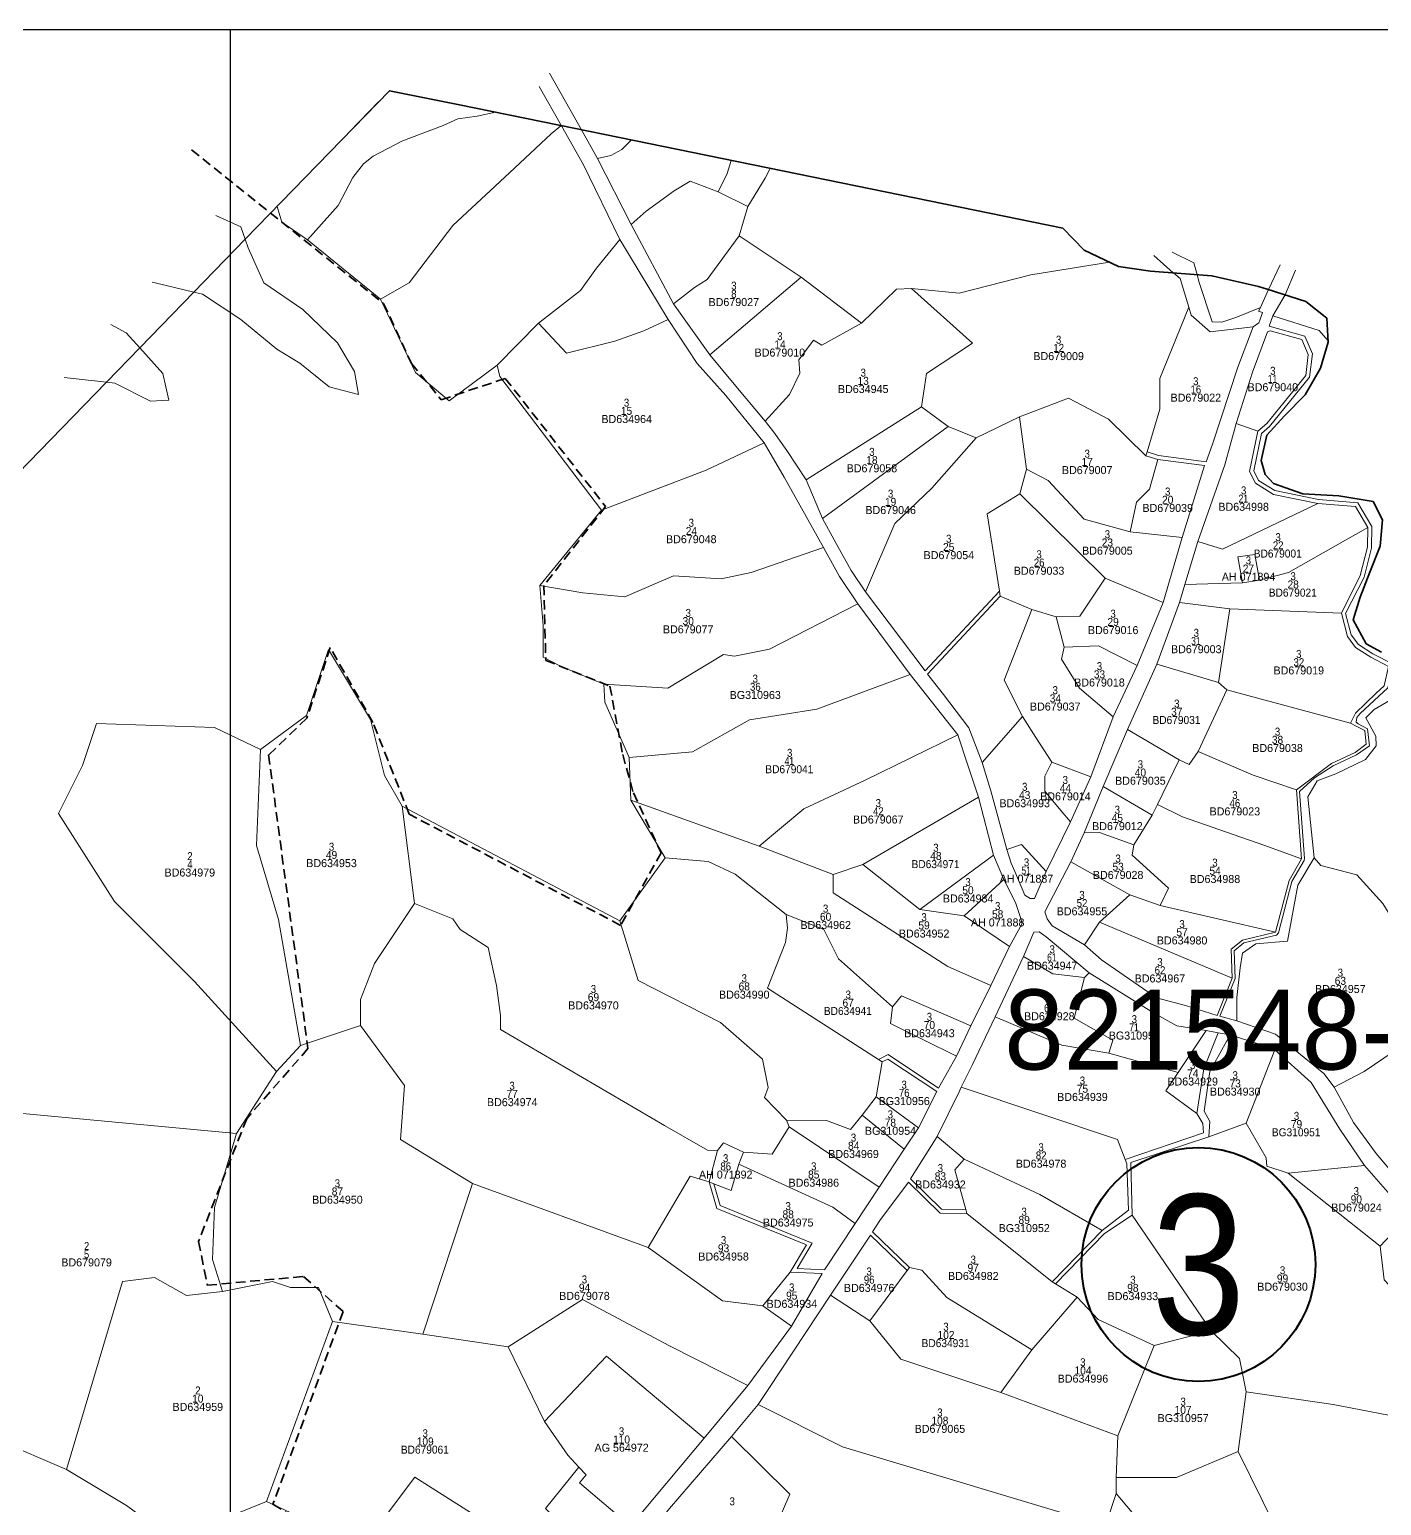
# Model space of a CAD drawing. Header units: metres. Extents: x 547915 to 556085, y 1814738 to 1822008.
# Drawn here: x 549900 to 550576, y 1820262 to 1821000 of the extents above; entities that cross this region are included whole.
import ezdxf
from ezdxf.enums import TextEntityAlignment as Align

# ---------------------------------------------------------------- set-up
doc = ezdxf.new("R2010")
doc.units = ezdxf.units.M
doc.header["$LTSCALE"] = 1.6
doc.linetypes.add('MEDIUM_DASHED', pattern=[4.5, 3, -1.5])
for name, color, linetype, lineweight in [('10', 7, 'Continuous', 13), ('23', 7, 'Continuous', 13), ('31', 7, 'Continuous', 13), ('32', 7, 'Continuous', 13), ('34', 7, 'MEDIUM_DASHED', 35), ('46', 7, 'Continuous', 35), ('54', 7, 'Continuous', 25)]:
    doc.layers.add(name, color=color, linetype=linetype, lineweight=lineweight)
doc.layers.add('20', color=7, linetype='Continuous')
doc.layers.add('55', color=7, linetype='Continuous')

msp = doc.modelspace()

# ---------------------------------------------------------------- linework, layer by layer
at = {"layer": '10'}
for p, q in [((550074.05, 1820963.76), (550059.69, 1820948.97)), ((550243.96, 1820918.91), (550258.77, 1820911.48)), ((550258.77, 1820911.48), (550254.49, 1820896.86)), ((550038.5, 1820894.79), (550075.08, 1820865.12)), ((550285.45, 1820876.2), (550239.68, 1820837.33)), ((550525.85, 1820867.86), (550527.51, 1820867.34)), ((550154.07, 1820853.12), (550133.33, 1820832.15)), ((550345.6, 1820811.33), (550287.93, 1820774.85)), ((550358.98, 1820801.52), (550296.13, 1820755.56)), ((550502.93, 1820802.97), (550513.75, 1820799.12)), ((550457.78, 1820786.89), (550458.39, 1820788.79)), ((550385.02, 1820716.69), (550384.62, 1820719.19)), ((550477.35, 1820722.54), (550506.23, 1820723.31)), ((550506.23, 1820723.31), (550514.68, 1820724.73)), ((550498.35, 1820669.91), (550483.9, 1820638.98)), ((550199.42, 1820636.08), (550200.17, 1820614.71)), ((550430.23, 1820626.33), (550410.8, 1820633.73)), ((550092, 1820563.01), (550085.96, 1820611.71)), ((550194.68, 1820554.42), (550085.96, 1820611.71)), ((550461.05, 1820607.18), (550451.77, 1820592.41)), ((550381.65, 1820587.17), (550344.82, 1820560.03)), ((550316.33, 1820582.56), (550344.82, 1820560.03)), ((550449.79, 1820567.36), (550420.35, 1820583.84)), ((550386.85, 1820574.93), (550366.98, 1820556.91)), ((550465.02, 1820562.05), (550522.72, 1820548.72)), ((550434.66, 1820553.63), (550427.11, 1820542.41)), ((550427.12, 1820525.93), (550429.43, 1820528.39)), ((550035, 1820492), (550065, 1820502)), ((550488.03, 1820499.49), (550473.91, 1820478.49)), ((550522.35, 1820489.82), (550508.02, 1820453.22)), ((550473.91, 1820478.49), (550439.25, 1820488.18)), ((550023, 1820479), (550003, 1820448)), ((550322.96, 1820466.38), (550344.13, 1820450.78)), ((549885.38, 1820459.06), (550003, 1820448)), ((550315.89, 1820457.1), (550336.96, 1820440.17)), ((550489.27, 1820446.37), (550508.02, 1820453.22)), ((550279.35, 1820451.31), (550324.38, 1820421.26)), ((550239.38, 1820423.82), (550243.53, 1820439.47)), ((550567.11, 1820432.07), (550528.96, 1820428.2)), ((550121, 1820423), (550208.85, 1820391.02)), ((550528.96, 1820428.2), (550574.93, 1820391.6)), ((550368.31, 1820408.05), (550367.75, 1820410.06)), ((550368.31, 1820408.05), (550411.03, 1820373.86)), ((550490.45, 1820349.4), (550450.94, 1820407.18)), ((550280.01, 1820378.74), (550266.2, 1820361.89)), ((550300.14, 1820367.25), (550319.81, 1820354.37)), ((550280.54, 1820351.72), (550266.2, 1820361.89)), ((550138.93, 1820341.36), (550096.2, 1820347.72)), ((550157.08, 1820304.09), (550138.93, 1820341.36)), ((550400.75, 1820339.84), (550385.35, 1820318.46)), ((550385.35, 1820318.46), (550443.8, 1820296.87)), ((550503.99, 1820288.96), (550508.03, 1820318.77)), ((549877.82, 1820297.23), (549918, 1820280.01))]:
    msp.add_line(p, q, dxfattribs=at)
for points in [[(550132.49, 1820958.61), (550123.41, 1820956.63), (550113.69, 1820955.36), (550106.46, 1820951.94), (550085.79, 1820944.16), (550071.41, 1820936.67), (550066.47, 1820932.81), (550061.22, 1820925.97), (550053.9, 1820911.94), (550038.5, 1820894.79)], [(550165.29, 1820951.91), (550160.36, 1820947.79), (550139.54, 1820928.29), (550111.15, 1820902.06), (550102.72, 1820890.88), (550089.44, 1820873.41), (550075.08, 1820865.12)], [(550183.65, 1820935.57), (550190.27, 1820937.06), (550195.76, 1820940.06), (550200.49, 1820944.72)], [(550243.96, 1820918.91), (550248.4, 1820928.06), (550250.36, 1820934.54)], [(550269.86, 1820930.55), (550267.5, 1820925.69), (550258.77, 1820911.48)], [(550200.49, 1820902.58), (550207.91, 1820909.17), (550221.97, 1820919.29), (550229.88, 1820924.18), (550243.96, 1820918.91)], [(550015.01, 1820640), (550038.01, 1820657.01), (550049.01, 1820690.01), (550070.01, 1820655), (550077, 1820627), (550085.96, 1820611.71), (550194.68, 1820554.42), (550217.43, 1820585.82), (550200.17, 1820614.71), (550199.42, 1820636.08), (550187.2, 1820663.62), (550186.7, 1820672.74), (550165.11, 1820681.74), (550156.42, 1820686.16), (550156.36, 1820701.95), (550154.79, 1820722), (550185.64, 1820759.64), (550134.8, 1820826.58), (550133.33, 1820832.15), (550109.37, 1820814.28), (550092.53, 1820828.43), (550075.08, 1820865.12), (550038.5, 1820894.79), (550025.68, 1820903.64), (550023.36, 1820911.57)], [(550038.5, 1820894.79), (550025.68, 1820903.64), (550023.36, 1820911.57)], [(550221.51, 1820862.84), (550232.09, 1820870.99), (550238.43, 1820874.97), (550254.49, 1820896.86)], [(550254.49, 1820896.86), (550285.45, 1820876.2), (550315.54, 1820853.19)], [(550154.07, 1820853.12), (550175.07, 1820869.49), (550183.06, 1820880.63), (550194.74, 1820895.07)], [(550340.69, 1820870.59), (550364.39, 1820868.23), (550400.32, 1820877.37), (550439.61, 1820883.64)], [(550439.61, 1820883.64), (550444.16, 1820881.47), (550460.17, 1820879.26), (550471.55, 1820878.39)], [(550315.54, 1820853.19), (550333.13, 1820870.18), (550340.69, 1820870.59)], [(550340.69, 1820870.59), (550371.14, 1820843.22), (550348.17, 1820827.96), (550345.6, 1820811.33), (550358.98, 1820801.52), (550372.89, 1820795.87)], [(550527.51, 1820867.34), (550537.9, 1820864.06), (550548.25, 1820855.68), (550548.93, 1820844.27)], [(550075.08, 1820865.12), (550092.53, 1820828.43), (550109.37, 1820814.28), (550133.33, 1820832.15)], [(550458.39, 1820788.79), (550464.77, 1820810.2), (550464.85, 1820825.49), (550479.24, 1820861.2)], [(550218.94, 1820855.01), (550206.77, 1820849.28), (550192.28, 1820844.1), (550168.09, 1820838.11), (550154.07, 1820853.12)], [(550315.54, 1820853.19), (550295.82, 1820842.1), (550291.57, 1820844.69), (550284.19, 1820834.82), (550284.71, 1820828.17), (550279.56, 1820817.47), (550267.5, 1820804.11)], [(550133.33, 1820832.15), (550134.8, 1820826.58), (550185.64, 1820759.64)], [(550394.64, 1820806.39), (550419.08, 1820815.7), (550439.16, 1820805.1), (550457.78, 1820786.89)], [(550394.83, 1820767.89), (550398.14, 1820780.22), (550394.64, 1820806.39), (550372.89, 1820795.87)], [(550185.64, 1820759.64), (550237.99, 1820779.73), (550266.98, 1820793.37)], [(550372.89, 1820795.87), (550350.86, 1820770.75), (550332.2, 1820752.97), (550317.61, 1820718.81)], [(550463.75, 1820784.98), (550459.68, 1820770.2), (550453.18, 1820763.62), (550449.93, 1820748.8), (550476.01, 1820746.02)], [(550398.14, 1820780.22), (550408.98, 1820774.45), (550427.03, 1820755.16), (550449.93, 1820748.8)], [(550384.62, 1820719.19), (550378.52, 1820757.78), (550394.83, 1820767.89)], [(550394.83, 1820767.89), (550437.53, 1820725.67), (550466.48, 1820713.52)], [(550483.77, 1820743.98), (550496.14, 1820740.24), (550543.89, 1820763.03)], [(550186.7, 1820672.74), (550165.11, 1820681.74), (550156.42, 1820686.16), (550156.36, 1820701.95), (550154.79, 1820722), (550185.64, 1820759.64)], [(550514.68, 1820724.73), (550529.16, 1820728.58), (550568.79, 1820750.98)], [(550154.79, 1820722), (550176.16, 1820718.28), (550197.25, 1820716.35), (550221.54, 1820726.89), (550245.48, 1820725.41), (550260.45, 1820728.52), (550296.66, 1820741.07)], [(550514.68, 1820724.73), (550512.24, 1820737.49), (550503.78, 1820736.39), (550506.23, 1820723.31)], [(550412.98, 1820706.34), (550424.72, 1820706.72), (550437.53, 1820725.67)], [(550186.7, 1820672.74), (550218.77, 1820670.62), (550246.57, 1820687.47), (550252.04, 1820686.66), (550269.59, 1820690.26), (550313.83, 1820712.85)], [(550385.02, 1820716.69), (550400.75, 1820709.97), (550412.98, 1820706.34), (550417.03, 1820691.2)], [(550474.62, 1820713.53), (550499.87, 1820710.37), (550555.61, 1820708.23)], [(550400.75, 1820709.97), (550386.91, 1820674.73), (550396.08, 1820656.43)], [(550499.87, 1820710.37), (550494.2, 1820673.49), (550463.25, 1820682.69)], [(550035, 1820492), (550024, 1820555.01), (550013, 1820592), (550015.01, 1820640), (550038.01, 1820657.01), (550049.01, 1820690.01), (550070.01, 1820655), (550077, 1820627), (550085.96, 1820611.71)], [(550417.03, 1820691.2), (550415.7, 1820685.14), (550424.65, 1820670.68), (550441.53, 1820656.37)], [(550417.03, 1820691.2), (550434.2, 1820691.81), (550453.52, 1820682.03)], [(550339.95, 1820677.52), (550293.23, 1820660.16), (550259.64, 1820654.78), (550231.12, 1820638.9), (550199.42, 1820636.08)], [(550199.42, 1820636.08), (550187.2, 1820663.62), (550186.7, 1820672.74)], [(550494.2, 1820673.49), (550498.35, 1820669.91), (550560.17, 1820653.21)], [(550015.01, 1820640), (549992, 1820651), (549933, 1820653), (549926, 1820632), (549914, 1820608), (549942, 1820564), (549982, 1820524), (550023, 1820479)], [(550410.8, 1820633.73), (550402.78, 1820645.96), (550396.08, 1820656.43), (550375.91, 1820633.55)], [(550264.5, 1820591.69), (550286.76, 1820610.29), (550317.36, 1820624.66), (550363.85, 1820647.35)], [(550448.6, 1820650.04), (550474.46, 1820634.87), (550463.72, 1820612.45)], [(550015.01, 1820640), (550013, 1820592), (550024, 1820555.01), (550035, 1820492), (550023, 1820479)], [(550474.46, 1820634.87), (550479.46, 1820632.5), (550483.9, 1820638.98)], [(550483.9, 1820638.98), (550511.42, 1820627.17), (550533.09, 1820619.79)], [(550410.8, 1820633.73), (550407.36, 1820626.63), (550407.26, 1820619.11), (550415.25, 1820609.54), (550420.15, 1820603.78)], [(550374.09, 1820616.13), (550316.33, 1820582.56), (550301.39, 1820577.45), (550264.5, 1820591.69), (550200.17, 1820614.71)], [(550463.72, 1820612.45), (550461.05, 1820607.18), (550436.41, 1820621.52)], [(550278.01, 1820557.51), (550252.41, 1820577.75), (550238.96, 1820583.93), (550217.43, 1820585.82), (550200.17, 1820614.71)], [(550463.72, 1820612.45), (550476.19, 1820606.28), (550516.89, 1820592.11), (550535.72, 1820585.33)], [(550426.98, 1820598.29), (550434.62, 1820598.53), (550451.77, 1820592.41)], [(550278.16, 1820454.67), (550267.15, 1820466.09), (550268.85, 1820471.08), (550266.16, 1820485.26), (550245.05, 1820503.49), (550203.92, 1820524.52), (550194.68, 1820554.42), (550217.43, 1820585.82)], [(550388.3, 1820590.04), (550395.63, 1820592.45), (550408.01, 1820579)], [(550451.77, 1820592.41), (550451.03, 1820587.17), (550469.07, 1820570.68), (550465.02, 1820562.05), (550449.79, 1820567.36), (550434.66, 1820553.63), (550500.94, 1820525.74)], [(550542.01, 1820585.85), (550545.3, 1820582.07), (550563.26, 1820577.27), (550576.4, 1820562.96), (550585.38, 1820548.37), (550596.68, 1820541.76)], [(550301.39, 1820577.45), (550301.46, 1820568.37), (550358.85, 1820531.47), (550380.26, 1820521.95)], [(550065, 1820502), (550065.01, 1820515.01), (550072, 1820532.99), (550092, 1820563.01)], [(550092, 1820563.01), (550111.26, 1820555.32), (550114.97, 1820550.05), (550128.93, 1820541.07), (550132.99, 1820522.07), (550135.03, 1820507.02), (550135.02, 1820499.99), (550217.04, 1820452), (550238.52, 1820439.74), (550243.53, 1820439.47)], [(550278.01, 1820557.51), (550278.61, 1820550.63), (550277.55, 1820543.47), (550268.53, 1820520.68), (550324.05, 1820485.06), (550326.01, 1820483.8)], [(550331.06, 1820511.38), (550304.15, 1820535.27), (550296.78, 1820550.02), (550278.01, 1820557.51)], [(550389.68, 1820541.56), (550366.98, 1820556.91), (550344.82, 1820560.03)], [(550427.12, 1820525.93), (550411.25, 1820527.88), (550396.6, 1820536.44)], [(550439.25, 1820488.18), (550441.38, 1820494.6), (550421.95, 1820505.72), (550427.12, 1820525.93)], [(550331.06, 1820511.38), (550335.61, 1820516.92), (550370.35, 1820501.9)], [(550331.06, 1820511.38), (550330.07, 1820503.06), (550363.13, 1820486.75)], [(550382.48, 1820506.42), (550415.73, 1820492.21), (550439.25, 1820488.18)], [(550065, 1820502), (550087.01, 1820472), (550085, 1820445), (550121, 1820423), (550096.2, 1820347.72), (550050.99, 1820353.97)], [(550035, 1820492), (550023, 1820479), (550003, 1820448), (549992.01, 1820411.03), (549991, 1820385), (549996, 1820369.01), (550021, 1820374), (550030.02, 1820371.01), (550043.96, 1820371.06), (550050.99, 1820353.97)], [(550326.01, 1820483.8), (550322.96, 1820466.38), (550315.89, 1820457.1)], [(550603.77, 1820483.43), (550581.96, 1820489.24), (550566.95, 1820479.06), (550552.02, 1820471.23)], [(550473.91, 1820478.49), (550467.77, 1820469.36), (550483.28, 1820457.99)], [(550447.5, 1820435.02), (550443.66, 1820444.94), (550365.51, 1820471.26)], [(550256.62, 1820438.69), (550270.93, 1820437.72), (550279.35, 1820451.31), (550278.16, 1820454.67)], [(550278.16, 1820454.67), (550278.13, 1820454.75), (550298.13, 1820454.55), (550310.06, 1820450.02), (550315.89, 1820457.1)], [(550508.02, 1820453.22), (550517.95, 1820435.8), (550518.35, 1820431.62), (550528.96, 1820428.2)], [(550003, 1820448), (549992.01, 1820411.03), (549991, 1820385), (549996, 1820369.01)], [(550367.75, 1820410.06), (550362.24, 1820429.78), (550366.87, 1820435.25), (550353.37, 1820446.54)], [(550243.53, 1820439.47), (550246.63, 1820443.36), (550256.62, 1820438.69), (550254.24, 1820432.61)], [(550254.24, 1820432.61), (550250.43, 1820419.58), (550241.74, 1820422.92), (550239.38, 1820423.82)], [(550312.49, 1820402.95), (550301.23, 1820411.13), (550254.24, 1820432.61)], [(550366.87, 1820435.25), (550404.74, 1820417.47), (550435.98, 1820399.55)], [(550239.38, 1820423.82), (550229.87, 1820426.74), (550208.85, 1820391.02)], [(550589.31, 1820406.65), (550580.43, 1820397.54), (550574.93, 1820391.6)], [(550266.2, 1820361.89), (550246.04, 1820364.37), (550208.85, 1820391.02)], [(550574.93, 1820391.6), (550577.04, 1820374.89), (550606.67, 1820343.39)], [(550319.81, 1820354.37), (550338.46, 1820379.46), (550339.66, 1820381.08)], [(550339.66, 1820381.08), (550345.85, 1820379.74), (550358.25, 1820366.09), (550400.75, 1820339.84)], [(549918, 1820280.01), (549946, 1820374.01), (549962, 1820375.99), (549978, 1820367.01), (549996, 1820369.01)], [(550018, 1820263.99), (550050.99, 1820353.97), (550043.96, 1820371.06), (550030.02, 1820371.01), (550021, 1820374), (549996, 1820369.01)], [(550411.03, 1820373.86), (550412.58, 1820372.9), (550423.39, 1820366.22), (550400.75, 1820339.84)], [(550138.93, 1820341.36), (550176.04, 1820364.95), (550219.55, 1820341.79), (550258.7, 1820321.95)], [(550423.39, 1820366.22), (550434, 1820355), (550462, 1820342), (550443.8, 1820296.87)], [(550050.99, 1820353.97), (550018, 1820263.99), (550046, 1820251.01), (550061.99, 1820236)], [(550319.81, 1820354.37), (550335.28, 1820335.13), (550385.35, 1820318.46)], [(550508.03, 1820318.77), (550504.61, 1820335.47), (550490.45, 1820349.4), (550462, 1820342)], [(550236.95, 1820295.66), (550188.01, 1820336.64), (550157.08, 1820304.09)], [(550437.6, 1820251.84), (550306.15, 1820291.34), (550263.85, 1820312.52)], [(550593.05, 1820304.52), (550551.48, 1820312.55), (550508.03, 1820318.77)], [(550157.08, 1820304.09), (550168.69, 1820287.21), (550174.2, 1820281.13)], [(550250.67, 1820296.58), (550279.72, 1820267.71), (550272.86, 1820251.92), (550375.01, 1820197.3)], [(550443.8, 1820296.87), (550443.01, 1820276.02), (550442.97, 1820267.97), (550437.6, 1820251.84), (550375.01, 1820197.3)], [(550443.01, 1820276.02), (550473.15, 1820276.03), (550503.99, 1820288.96)], [(550503.99, 1820288.96), (550528.58, 1820238.98), (550551.62, 1820211.76), (550615.58, 1820161.78)], [(550018, 1820263.99), (549970.99, 1820245), (549948, 1820262.01), (549918, 1820280.01)], [(550178.83, 1820221.13), (550092.28, 1820276.17), (550061.99, 1820236)], [(550186.36, 1820232), (550157.53, 1820260.44), (550174.2, 1820281.13)], [(550174.2, 1820281.13), (550177.93, 1820277.34), (550174.6, 1820273.38), (550200.12, 1820251.62)], [(550018, 1820263.99), (550046, 1820251.01), (550061.99, 1820236), (550087.34, 1820184.49), (550036.72, 1820132.84), (549987.72, 1820091.26), (549931.65, 1820035.04), (549913.65, 1820047.65)], [(550492.93, 1820143.08), (550490.02, 1820165.28), (550496.99, 1820186), (550475.05, 1820229.99), (550442.97, 1820267.97)]]:
    msp.add_lwpolyline(points, dxfattribs=at)
at = {"layer": '23'}
for p, q in [((550154.48, 1820971.52), (550165.64, 1820951.84)), ((550200.49, 1820902.58), (550183.65, 1820935.57)), ((550221.51, 1820862.84), (550200.49, 1820902.58)), ((550194.74, 1820895.07), (550218.94, 1820855.01)), ((550239.68, 1820837.33), (550221.51, 1820862.84)), ((550519.53, 1820851.61), (550521.32, 1820856.79)), ((550458.39, 1820788.79), (550464.18, 1820786.94)), ((550464.18, 1820786.94), (550487.93, 1820783.87)), ((550347.47, 1820679.37), (550384.62, 1820719.19)), ((550339.95, 1820677.52), (550313.83, 1820712.85)), ((550348.69, 1820677.76), (550385.02, 1820716.69)), ((550339.95, 1820677.52), (550363.85, 1820647.35)), ((550441.53, 1820656.37), (550430.23, 1820626.33)), ((550533.09, 1820619.79), (550535.72, 1820585.33)), ((550427.11, 1820542.41), (550435.56, 1820534.81)), ((550493.41, 1820507.05), (550500.94, 1820525.74)), ((550552.02, 1820471.23), (550561.62, 1820453.58)), ((550353.37, 1820446.54), (550340.14, 1820425.34)), ((550320.04, 1820397.2), (550300.14, 1820367.25)), ((550320.04, 1820397.2), (550338.46, 1820379.46)), ((550321.17, 1820398.89), (550339.66, 1820381.08)), ((550283.43, 1820380.58), (550297.16, 1820379.92))]:
    msp.add_line(p, q, dxfattribs=at)
for points in [[(550183.65, 1820935.57), (550175.61, 1820949.8), (550159.59, 1820978.23)], [(550165.64, 1820951.84), (550176.55, 1820932.42), (550194.74, 1820895.07)], [(550515.08, 1820861.08), (550519.18, 1820869.96), (550524.94, 1820882.42)], [(550521.32, 1820856.79), (550527.51, 1820867.34), (550532.69, 1820879.67)], [(550514.78, 1820854.7), (550516.12, 1820858.59), (550514.23, 1820859.24), (550515.08, 1820861.08)], [(550266.98, 1820793.37), (550247.77, 1820817.08), (550233.34, 1820832.99), (550218.94, 1820855.01)], [(550487.93, 1820783.87), (550491.19, 1820792.66), (550503.74, 1820831.26), (550511.51, 1820851.35)], [(550511.51, 1820851.35), (550514.33, 1820853.41), (550514.78, 1820854.7)], [(550502.93, 1820802.97), (550511.07, 1820828.65), (550518.59, 1820848.9)], [(550518.25, 1820802.95), (550537.76, 1820827.05), (550539.04, 1820837.5), (550535.79, 1820845.06), (550520.05, 1820849.39), (550518.59, 1820848.9)], [(550239.68, 1820837.33), (550252.71, 1820821.75), (550267.5, 1820804.11)], [(550267.5, 1820804.11), (550271.71, 1820798.72), (550278.23, 1820789.43), (550287.93, 1820774.85), (550296.13, 1820755.56)], [(550502.93, 1820802.97), (550497.39, 1820782.37), (550483.77, 1820743.98)], [(550543.89, 1820763.03), (550521.6, 1820767.54), (550512.59, 1820773.17), (550509.66, 1820779.03), (550513.75, 1820799.12), (550518.25, 1820802.95)], [(550296.66, 1820741.07), (550277.01, 1820776.22), (550266.98, 1820793.37)], [(550457.78, 1820786.89), (550463.75, 1820784.98), (550487.22, 1820781.95)], [(550487.22, 1820781.95), (550476.01, 1820746.02), (550466.48, 1820713.52)], [(550568.79, 1820750.98), (550562.58, 1820761.45), (550543.89, 1820763.03)], [(550296.13, 1820755.56), (550302.98, 1820743.02), (550310.4, 1820729.56), (550317.61, 1820718.81), (550347.47, 1820679.37)], [(550555.61, 1820708.23), (550565.07, 1820726.94), (550568.67, 1820741.13), (550568.79, 1820750.98)], [(550313.83, 1820712.85), (550304.53, 1820726.47), (550296.66, 1820741.07)], [(550463.25, 1820682.69), (550474.62, 1820713.53), (550477.35, 1820722.54), (550483.77, 1820743.98)], [(550466.48, 1820713.52), (550458.67, 1820694.48), (550453.52, 1820682.03), (550441.53, 1820656.37)], [(550560.17, 1820653.21), (550562.62, 1820658.16), (550573.04, 1820668.18), (550577.06, 1820671.92), (550579.16, 1820681.54), (550570.25, 1820686.18), (550562.69, 1820691.02), (550558.61, 1820696.51), (550555.61, 1820708.23)], [(550463.25, 1820682.69), (550448.6, 1820650.04), (550436.41, 1820621.52)], [(550375.91, 1820633.55), (550369.29, 1820650.78), (550356.61, 1820667.48), (550348.69, 1820677.76)], [(550533.09, 1820619.79), (550550.63, 1820633.06), (550562.43, 1820638.58), (550568.04, 1820642.6), (550567.3, 1820649.45), (550563.35, 1820651.45), (550560.17, 1820653.21)], [(550363.85, 1820647.35), (550368.78, 1820632.11), (550374.09, 1820616.13), (550381.65, 1820587.17), (550386.85, 1820574.93)], [(550388.3, 1820590.04), (550380.22, 1820619.33), (550375.91, 1820633.55)], [(550430.23, 1820626.33), (550420.15, 1820603.78), (550408.01, 1820579)], [(550436.41, 1820621.52), (550426.98, 1820598.29), (550420.35, 1820583.84)], [(550388.3, 1820590.04), (550390.52, 1820583.23), (550392.29, 1820579.04), (550397.28, 1820567.1), (550399.92, 1820565.44), (550402.05, 1820565.55), (550408.01, 1820579)], [(550535.72, 1820585.33), (550529.46, 1820574.57), (550522.72, 1820548.72)], [(550420.35, 1820583.84), (550407.34, 1820558.89), (550408.38, 1820555.3), (550410.93, 1820551.91), (550427.11, 1820542.41)], [(550386.85, 1820574.93), (550392.67, 1820563.57), (550394.91, 1820556.57), (550395.91, 1820553.09), (550389.68, 1820541.56)], [(550396.6, 1820536.44), (550401.76, 1820548.6), (550404.43, 1820548.88), (550408.04, 1820546.36), (550429.43, 1820528.39)], [(550522.72, 1820548.72), (550506.15, 1820544.7), (550500.46, 1820540.12), (550500.94, 1820525.74)], [(550354.18, 1820470.69), (550363.13, 1820486.75), (550370.35, 1820501.9), (550380.26, 1820521.95), (550389.68, 1820541.56)], [(550365.51, 1820471.26), (550371.07, 1820482.49), (550382.48, 1820506.42), (550396.6, 1820536.44)], [(550493.41, 1820507.05), (550477.64, 1820512.02), (550463.21, 1820515.78), (550435.56, 1820534.81)], [(550429.43, 1820528.39), (550461.64, 1820508.3), (550473.32, 1820501.82), (550488.03, 1820499.49), (550494.01, 1820498.38), (550499.99, 1820497.28)], [(550552.02, 1820471.23), (550546.81, 1820477.99), (550522.67, 1820497.68), (550503.33, 1820504.39), (550494.87, 1820506.66)], [(550499.99, 1820497.28), (550519.21, 1820491.11), (550522.35, 1820489.82)], [(550522.35, 1820489.82), (550540.5, 1820473.54), (550554.84, 1820450.21)], [(550354.18, 1820470.69), (550328.97, 1820487.49), (550324.05, 1820485.06)], [(550353.21, 1820468.94), (550328.82, 1820485.19), (550326.01, 1820483.8)], [(550297.16, 1820379.92), (550312.49, 1820402.95), (550324.38, 1820421.26), (550336.96, 1820440.17), (550344.13, 1820450.78), (550353.21, 1820468.94)], [(550365.51, 1820471.26), (550364.41, 1820468.85), (550353.37, 1820446.54)], [(550561.62, 1820453.58), (550573.01, 1820437.97), (550592.84, 1820414.59), (550608.54, 1820396.05), (550617.47, 1820380.87)], [(550612.65, 1820373.01), (550601.74, 1820391.2), (550589.31, 1820406.65), (550567.11, 1820432.07), (550554.84, 1820450.21)], [(550239.38, 1820423.82), (550243.33, 1820410.54), (550288.05, 1820392.27), (550280.01, 1820378.74), (550295.87, 1820377.98)], [(550339.06, 1820423.6), (550324.77, 1820404.52), (550321.17, 1820398.89)], [(550339.06, 1820423.6), (550354.87, 1820408.2), (550368.31, 1820408.05)], [(550340.14, 1820425.34), (550355.69, 1820410.19), (550367.75, 1820410.06)], [(550241.74, 1820422.92), (550244.97, 1820412.03), (550290.96, 1820393.24), (550283.43, 1820380.58)], [(550178.83, 1820221.13), (550186.36, 1820232), (550200.12, 1820251.62), (550236.95, 1820295.66), (550258.7, 1820321.95), (550280.54, 1820351.72), (550295.87, 1820377.98)], [(550300.14, 1820367.25), (550268.95, 1820320.01), (550263.85, 1820312.52), (550250.67, 1820296.58), (550219.54, 1820260.44), (550190.03, 1820224.57)]]:
    msp.add_lwpolyline(points, dxfattribs=at)
at = {"layer": '31'}
for points in [[(550007.36, 1820895.1), (550005.17, 1820901.37), (549992.67, 1820907.06)], [(550063.97, 1820817.53), (550062.02, 1820829.06), (550053.59, 1820843.35), (550036.29, 1820859.94), (550016.76, 1820873.27), (550008.87, 1820890.8), (550007.36, 1820895.1)], [(549981.75, 1820868.73), (549962.44, 1820873.27), (549960.79, 1820873.72)], [(550063.97, 1820817.53), (550049.32, 1820821.37), (550034.64, 1820833.23), (550023.16, 1820840.25), (550005.14, 1820855.07), (549986.07, 1820867.71), (549981.75, 1820868.73)], [(549940.19, 1820852.5), (549947.89, 1820848.38), (549954.66, 1820840.84)], [(549954.66, 1820840.84), (549966.21, 1820827.99), (549969.11, 1820814.71), (549960.03, 1820814.18), (549942.14, 1820823.23), (549938, 1820823.69)], [(549938, 1820823.69), (549924.36, 1820825.2), (549916.87, 1820825.95)]]:
    msp.add_lwpolyline(points, dxfattribs=at)
at = {"layer": '32'}
for p, q in [((550471.55, 1820878.39), (550461.79, 1820886.98)), ((550515.57, 1820798.04), (550519.68, 1820801.54)), ((550494.87, 1820506.66), (550502.45, 1820525.48)), ((550489.27, 1820446.37), (550450.34, 1820433.5)), ((550448.34, 1820432.84), (550447.5, 1820435.02)), ((550450.34, 1820433.5), (550450.94, 1820407.18)), ((550411.03, 1820373.86), (550435.98, 1820399.55))]:
    msp.add_line(p, q, dxfattribs=at)
for points in [[(550470.93, 1820888.64), (550481.87, 1820883.42), (550483.43, 1820877.49), (550484.37, 1820873.94)], [(550479.24, 1820861.2), (550474.9, 1820875.45), (550471.58, 1820878.37), (550471.55, 1820878.39)], [(550515.08, 1820861.08), (550502.75, 1820856), (550495.84, 1820853.72), (550490.91, 1820853.91), (550484.37, 1820873.94)], [(550511.51, 1820851.35), (550490, 1820848.8), (550480.47, 1820857.15), (550479.24, 1820861.2)], [(550519.68, 1820801.54), (550539.68, 1820826.24), (550541.09, 1820837.79), (550537.25, 1820846.73), (550519.53, 1820851.61)], [(550548.93, 1820844.27), (550544.56, 1820849.56), (550521.32, 1820856.79)], [(550575.69, 1820688.68), (550568.01, 1820692.89), (550561.55, 1820704.83), (550565, 1820716.15), (550569.8, 1820728.72), (550574.93, 1820741.7), (550576.15, 1820754.83), (550571.47, 1820763.99), (550554.27, 1820766.82), (550536.33, 1820767.9), (550521.68, 1820773.04), (550517.51, 1820777.43), (550515.47, 1820784.45), (550518.39, 1820797.2), (550527.22, 1820806.86), (550537.43, 1820817.4), (550545.13, 1820830.66), (550548.96, 1820843.68), (550548.93, 1820844.27)], [(550544.2, 1820765.01), (550522.35, 1820769.43), (550514.13, 1820774.57), (550511.76, 1820779.31), (550515.57, 1820798.04)], [(550570.8, 1820751.52), (550563.77, 1820763.36), (550544.2, 1820765.01)], [(550557.73, 1820708.01), (550566.95, 1820726.23), (550570.67, 1820740.87), (550570.8, 1820751.52)], [(550562.97, 1820653.76), (550563.26, 1820656.01), (550565.02, 1820658.07), (550574.41, 1820666.73), (550578.88, 1820670.88), (550581.44, 1820682.61), (550571.25, 1820687.91), (550564.08, 1820692.51), (550560.45, 1820697.39), (550557.73, 1820708.01)], [(550587.76, 1820686.49), (550589.37, 1820677.03), (550584.9, 1820667.57), (550571.92, 1820660.07), (550567.91, 1820655.83), (550572.79, 1820646.7), (550572.96, 1820641.81), (550567.71, 1820634.94), (550552.79, 1820627.81), (550543.45, 1820624.27), (550538.82, 1820616.34), (550542.01, 1820585.85)], [(550534.65, 1820619.08), (550542.17, 1820625.79), (550551.41, 1820631.77), (550563.19, 1820637.28), (550569.63, 1820641.89), (550568.7, 1820650.42), (550564.05, 1820652.78), (550562.97, 1820653.76)], [(550534.65, 1820619.08), (550537.22, 1820585.44), (550537.02, 1820584.58)], [(550542.01, 1820585.85), (550533.81, 1820572.11), (550528.65, 1820544.16), (550512.77, 1820542.9), (550506.22, 1820538.24), (550504.99, 1820530.89), (550503.34, 1820516.05), (550503.33, 1820504.39)], [(550537.02, 1820584.58), (550530.86, 1820573.99), (550524.17, 1820548.34), (550523.07, 1820547.26)], [(550523.07, 1820547.26), (550506.83, 1820543.32), (550501.98, 1820539.42), (550502.45, 1820525.48)], [(550494.01, 1820498.38), (550486.74, 1820480.27), (550483.28, 1820457.99)], [(550499.99, 1820497.28), (550489.76, 1820479.07), (550486.92, 1820459.14)], [(550483.28, 1820457.99), (550486.29, 1820453.06), (550486.59, 1820448.37), (550447.5, 1820435.02)], [(550489.27, 1820446.37), (550489.75, 1820454.02), (550486.92, 1820459.14)], [(550435.98, 1820399.55), (550449.15, 1820409.64), (550448.34, 1820432.84)], [(550450.94, 1820407.18), (550437.21, 1820397.95), (550412.58, 1820372.9)]]:
    msp.add_lwpolyline(points, dxfattribs=at)
at = {"layer": '34'}
msp.add_lwpolyline([(549980.54, 1820939.88), (550076.62, 1820862.96), (550090.5, 1820833.05), (550105.45, 1820814.89), (550137.47, 1820825.57), (550187.65, 1820761.47), (550156.69, 1820721.94), (550157.76, 1820684.55), (550189.78, 1820671.74), (550196.19, 1820637.55), (550201.52, 1820618.32), (550215.4, 1820588.41), (550195.12, 1820552.09), (550089.43, 1820607.64), (550071.28, 1820653.57), (550049.93, 1820690.96), (550038.19, 1820655.71), (550019.08, 1820637.29), (550038.79, 1820490.48), (550008.13, 1820455.42), (549984.05, 1820394.07), (549988.43, 1820372.16), (550036.6, 1820376.54), (550056.31, 1820359.01), (550021.27, 1820262.6), (550065.06, 1820236.31)], dxfattribs=at)
at = {"layer": '34', "linetype": 'Continuous', "lineweight": 40}
msp.add_circle((550484.09, 1820382.48), 58.489, dxfattribs=at)
at = {"layer": '46'}
for points in [[(550113.78, 1820962.43), (550079.55, 1820969.42), (550007.36, 1820895.1), (549981.75, 1820868.73), (549954.66, 1820840.84), (549938, 1820823.69)], [(550518.47, 1820870.19), (550514.08, 1820871.57), (550490.87, 1820876.92), (550460.17, 1820879.26), (550444.16, 1820881.47), (550426.95, 1820889.68), (550416.33, 1820900.63), (550416.34, 1820900.63), (550201.87, 1820944.44), (550164.34, 1820952.1), (550113.78, 1820962.43)], [(550575.69, 1820688.68), (550568.01, 1820692.89), (550561.55, 1820704.83), (550565, 1820716.15), (550569.8, 1820728.72), (550574.93, 1820741.7), (550576.15, 1820754.83), (550571.47, 1820763.99), (550554.27, 1820766.82), (550536.33, 1820767.9), (550521.68, 1820773.04), (550517.51, 1820777.43), (550515.47, 1820784.45), (550518.39, 1820797.2), (550527.22, 1820806.86), (550537.43, 1820817.4), (550545.13, 1820830.66), (550548.96, 1820843.68), (550548.25, 1820855.68), (550537.9, 1820864.06), (550518.47, 1820870.19)], [(549938, 1820823.69), (549467.1, 1820338.87), (548715.35, 1819524.87), (548654.11, 1819458.56)]]:
    msp.add_lwpolyline(points, dxfattribs=at)
at = {"layer": '54'}
for p, q in [((549000, 1821000), (552000, 1821000)), ((550000, 1816000), (550000, 1821000))]:
    msp.add_line(p, q, dxfattribs=at)

# ---------------------------------------------------------------- texts
at = {"layer": '20'}
for s, width, p in [('3', 0.9, (550251.765, 1820869.93)), ('8', 0.9, (550251.765, 1820865.83)), ('14', 0.95, (550274.855, 1820840.57)), ('14', 0.95, (550274.855, 1820840.57)), ('3', 0.9, (550274.77, 1820844.67)), ('3', 0.9, (550274.77, 1820844.67)), ('3', 0.9, (550414.19, 1820842.91)), ('3', 0.9, (550414.19, 1820842.91)), ('12', 0.9, (550414.235, 1820838.81)), ('12', 0.9, (550414.235, 1820838.81)), ('3', 0.9, (550316.45, 1820826.44)), ('3', 0.9, (550316.45, 1820826.44)), ('3', 0.9, (550521.32, 1820827.37)), ('13', 0.95, (550316.45, 1820822.34)), ('13', 0.95, (550316.45, 1820822.34)), ('16', 0.9, (550482.81, 1820818.04)), ('16', 0.9, (550482.81, 1820818.04)), ('3', 0.9, (550482.78, 1820822.14)), ('3', 0.9, (550482.78, 1820822.14)), ('11', 0.8, (550521.145, 1820823.27)), ('3', 0.9, (550198.09, 1820811.44)), ('3', 0.9, (550198.09, 1820811.44)), ('15', 0.95, (550198.1, 1820807.34)), ('15', 0.95, (550198.1, 1820807.34)), ('18', 0.95, (550320.815, 1820782.72)), ('18', 0.95, (550320.815, 1820782.72)), ('3', 0.9, (550320.82, 1820786.82)), ('3', 0.9, (550320.82, 1820786.82)), ('17', 0.95, (550428.47, 1820781.81)), ('17', 0.95, (550428.47, 1820781.81)), ('3', 0.9, (550428.48, 1820785.91)), ('3', 0.9, (550428.48, 1820785.91)), ('3', 0.9, (550330.16, 1820765.94)), ('3', 0.9, (550330.16, 1820765.94)), ('3', 0.9, (550468.74, 1820766.99)), ('3', 0.9, (550468.74, 1820766.99)), ('3', 0.9, (550506.72, 1820767.56)), ('3', 0.9, (550506.72, 1820767.56)), ('19', 0.95, (550330.16, 1820761.84)), ('19', 0.95, (550330.16, 1820761.84)), ('20', 0.95, (550468.745, 1820762.89)), ('20', 0.95, (550468.745, 1820762.89)), ('21', 0.8, (550506.54, 1820763.46)), ('21', 0.8, (550506.54, 1820763.46)), ('3', 0.9, (550230.47, 1820751.37)), ('3', 0.9, (550230.47, 1820751.37)), ('24', 0.95, (550230.55, 1820747.27)), ('24', 0.95, (550230.55, 1820747.27)), ('3', 0.9, (550438.57, 1820745.63)), ('3', 0.9, (550438.57, 1820745.63)), ('3', 0.9, (550523.96, 1820744.18)), ('3', 0.9, (550523.96, 1820744.18)), ('25', 0.95, (550359.225, 1820739.29)), ('25', 0.95, (550359.225, 1820739.29)), ('3', 0.9, (550359.23, 1820743.39)), ('3', 0.9, (550359.23, 1820743.39)), ('23', 0.95, (550438.565, 1820741.53)), ('23', 0.95, (550438.565, 1820741.53)), ('22', 0.9, (550523.99, 1820740.08)), ('22', 0.9, (550523.99, 1820740.08)), ('26', 0.9, (550404.44, 1820731.49)), ('26', 0.9, (550404.44, 1820731.49)), ('3', 0.9, (550404.4, 1820735.59)), ('3', 0.9, (550404.4, 1820735.59)), ('3', 0.9, (550509.11, 1820732.57)), ('BD679001', 0.95, (550523.775, 1820735.98)), ('BD679001', 0.95, (550523.775, 1820735.98)), ('27', 0.95, (550509.1, 1820728.47)), ('3', 0.9, (550531.48, 1820724.65)), ('3', 0.9, (550531.48, 1820724.65)), ('BD679021', 0.95, (550531.305, 1820716.45)), ('BD679021', 0.95, (550531.305, 1820716.45)), ('28', 0.95, (550531.49, 1820720.55)), ('28', 0.95, (550531.49, 1820720.55)), ('30', 0.95, (550228.945, 1820702.19)), ('30', 0.95, (550228.945, 1820702.19)), ('3', 0.9, (550228.95, 1820706.29)), ('3', 0.9, (550228.95, 1820706.29)), ('29', 0.95, (550441.425, 1820701.81)), ('29', 0.95, (550441.425, 1820701.81)), ('3', 0.9, (550441.435, 1820705.91)), ('3', 0.9, (550441.435, 1820705.91)), ('31', 0.8, (550482.84, 1820692.26)), ('31', 0.8, (550482.84, 1820692.26)), ('3', 0.9, (550483.02, 1820696.36)), ('3', 0.9, (550483.02, 1820696.36)), ('3', 0.9, (550534.29, 1820685.75)), ('3', 0.9, (550534.29, 1820685.75)), ('3', 0.9, (550434.61, 1820679.71)), ('3', 0.9, (550434.61, 1820679.71)), ('32', 0.9, (550534.33, 1820681.65)), ('32', 0.9, (550534.33, 1820681.65)), ('3', 0.9, (550262.475, 1820673.46)), ('3', 0.9, (550262.475, 1820673.46)), ('33', 0.95, (550434.615, 1820675.61)), ('33', 0.95, (550434.615, 1820675.61)), ('36', 0.9, (550262.51, 1820669.36)), ('36', 0.9, (550262.51, 1820669.36)), ('34', 0.95, (550412.565, 1820663.58)), ('34', 0.95, (550412.565, 1820663.58)), ('3', 0.9, (550412.48, 1820667.68)), ('3', 0.9, (550412.48, 1820667.68)), ('37', 0.95, (550473.29, 1820656.87)), ('37', 0.95, (550473.29, 1820656.87)), ('3', 0.9, (550473.305, 1820660.97)), ('3', 0.9, (550473.305, 1820660.97)), ('BD679031', 0.95, (550473.13, 1820652.77)), ('BD679031', 0.95, (550473.13, 1820652.77)), ('38', 0.95, (550523.665, 1820642.86)), ('38', 0.95, (550523.665, 1820642.86)), ('3', 0.9, (550523.67, 1820646.96)), ('3', 0.9, (550523.67, 1820646.96)), ('3', 0.9, (550279.69, 1820636.35)), ('3', 0.9, (550279.69, 1820636.35)), ('BD679041', 0.95, (550279.515, 1820628.15)), ('BD679041', 0.95, (550279.515, 1820628.15)), ('41', 0.8, (550279.515, 1820632.25)), ('41', 0.8, (550279.515, 1820632.25)), ('40', 0.95, (550455.095, 1820626.5)), ('40', 0.95, (550455.095, 1820626.5)), ('3', 0.9, (550455.09, 1820630.6)), ('3', 0.9, (550455.09, 1820630.6)), ('3', 0.9, (550397.23, 1820619.35)), ('3', 0.9, (550397.23, 1820619.35)), ('44', 0.95, (550417.6, 1820618.69)), ('3', 0.9, (550417.52, 1820622.79)), ('3', 0.9, (550324, 1820611.21)), ('3', 0.9, (550324, 1820611.21)), ('43', 0.95, (550397.225, 1820615.25)), ('43', 0.95, (550397.225, 1820615.25)), ('46', 0.9, (550502.35, 1820611.17)), ('3', 0.9, (550502.32, 1820615.27)), ('42', 0.9, (550324.04, 1820607.11)), ('42', 0.9, (550324.04, 1820607.11)), ('45', 0.95, (550443.545, 1820603.8)), ('45', 0.95, (550443.545, 1820603.8)), ('3', 0.9, (550443.555, 1820607.9)), ('3', 0.9, (550443.555, 1820607.9)), ('3', 0.9, (550050.565, 1820589.4)), ('3', 0.9, (550352.82, 1820588.89)), ('3', 0.9, (550352.82, 1820588.89)), ('2', 0.9, (549979.725, 1820584.7)), ('49', 0.95, (550050.555, 1820585.3)), ('48', 0.95, (550352.815, 1820584.79)), ('48', 0.95, (550352.815, 1820584.79)), ('3', 0.9, (550398.14, 1820581.61)), ('3', 0.9, (550443.95, 1820583.49)), ('3', 0.9, (550443.95, 1820583.49)), ('3', 0.9, (550492.37, 1820581.46)), ('3', 0.9, (550492.37, 1820581.46)), ('4', 0.9, (549979.765, 1820580.6)), ('BD634971', 0.95, (550352.65, 1820580.69)), ('BD634971', 0.95, (550352.65, 1820580.69)), ('51', 0.8, (550397.965, 1820577.51)), ('53', 0.95, (550443.955, 1820579.39)), ('53', 0.95, (550443.955, 1820579.39)), ('54', 0.95, (550492.44, 1820577.36)), ('54', 0.95, (550492.44, 1820577.36)), ('50', 0.95, (550368.855, 1820567.63)), ('50', 0.95, (550368.855, 1820567.63)), ('3', 0.9, (550368.86, 1820571.73)), ('3', 0.9, (550368.86, 1820571.73)), ('3', 0.9, (550383.71, 1820559.74)), ('52', 0.9, (550425.9, 1820561.2)), ('52', 0.9, (550425.9, 1820561.2)), ('3', 0.9, (550425.87, 1820565.3)), ('3', 0.9, (550425.87, 1820565.3)), ('60', 0.95, (550297.655, 1820554.36)), ('60', 0.95, (550297.655, 1820554.36)), ('3', 0.9, (550297.66, 1820558.46)), ('3', 0.9, (550297.66, 1820558.46)), ('3', 0.9, (550346.88, 1820554.18)), ('3', 0.9, (550346.88, 1820554.18)), ('58', 0.95, (550383.705, 1820555.64)), ('59', 0.95, (550346.88, 1820550.08)), ('59', 0.95, (550346.88, 1820550.08)), ('57', 0.95, (550475.915, 1820546.64)), ('57', 0.95, (550475.915, 1820546.64)), ('3', 0.9, (550475.93, 1820550.74)), ('3', 0.9, (550475.93, 1820550.74)), ('3', 0.9, (550410.98, 1820538.12)), ('61', 0.8, (550410.805, 1820534.02)), ('3', 0.9, (550464.85, 1820531.74)), ('3', 0.9, (550464.85, 1820531.74)), ('3', 0.9, (550256.97, 1820523.65)), ('3', 0.9, (550256.97, 1820523.65)), ('62', 0.9, (550464.89, 1820527.64)), ('62', 0.9, (550464.89, 1820527.64)), ('63', 0.95, (550555.1, 1820522.35)), ('3', 0.9, (550555.09, 1820526.45)), ('3', 0.9, (550181.54, 1820518.26)), ('68', 0.95, (550256.965, 1820519.55)), ('68', 0.95, (550256.965, 1820519.55)), ('3', 0.9, (550308.96, 1820515.48)), ('3', 0.9, (550308.96, 1820515.48)), ('69', 0.95, (550181.55, 1820514.16)), ('67', 0.95, (550308.95, 1820511.38)), ('67', 0.95, (550308.95, 1820511.38)), ('66', 0.9, (550409.57, 1820508.75)), ('66', 0.9, (550409.57, 1820508.75)), ('3', 0.9, (550409.535, 1820512.85)), ('3', 0.9, (550409.535, 1820512.85)), ('BD634941', 0.95, (550308.785, 1820507.28)), ('BD634941', 0.95, (550308.785, 1820507.28)), ('70', 0.95, (550349.555, 1820500.26)), ('70', 0.95, (550349.555, 1820500.26)), ('3', 0.9, (550349.56, 1820504.36)), ('3', 0.9, (550349.56, 1820504.36)), ('3', 0.9, (550452.05, 1820503.18)), ('3', 0.9, (550452.05, 1820503.18)), ('71', 0.8, (550451.875, 1820499.08)), ('71', 0.8, (550451.875, 1820499.08)), ('3', 0.9, (550481.22, 1820480.21)), ('3', 0.9, (550426.1, 1820472.49)), ('3', 0.9, (550426.1, 1820472.49)), ('74', 0.95, (550481.3, 1820476.11)), ('73', 0.95, (550502.485, 1820471.05)), ('3', 0.9, (550502.49, 1820475.15)), ('77', 0.95, (550140.85, 1820465.78)), ('3', 0.9, (550140.865, 1820469.88)), ('76', 0.9, (550336.96, 1820466.34)), ('76', 0.9, (550336.96, 1820466.34)), ('3', 0.9, (550336.925, 1820470.44)), ('3', 0.9, (550336.925, 1820470.44)), ('75', 0.95, (550426.095, 1820468.39)), ('75', 0.95, (550426.095, 1820468.39)), ('78', 0.95, (550330.03, 1820451.46)), ('3', 0.9, (550330.03, 1820455.56)), ('79', 0.95, (550533.17, 1820450.72)), ('3', 0.9, (550533.16, 1820454.82)), ('3', 0.9, (550311.61, 1820443.96)), ('3', 0.9, (550311.61, 1820443.96)), ('BG310951', 0.95, (550532.99, 1820446.62)), ('3', 0.9, (550247.66, 1820433.66)), ('84', 0.95, (550311.69, 1820439.86)), ('84', 0.95, (550311.69, 1820439.86)), ('82', 0.9, (550405.46, 1820435.03)), ('82', 0.9, (550405.46, 1820435.03)), ('3', 0.9, (550405.425, 1820439.13)), ('3', 0.9, (550405.425, 1820439.13)), ('86', 0.9, (550247.7, 1820429.56)), ('3', 0.9, (550291.725, 1820429.61)), ('3', 0.9, (550291.725, 1820429.61)), ('3', 0.9, (550355.04, 1820428.72)), ('3', 0.9, (550355.04, 1820428.72)), ('3', 0.9, (550053.5, 1820421.12)), ('85', 0.95, (550291.715, 1820425.51)), ('85', 0.95, (550291.715, 1820425.51)), ('83', 0.95, (550355.05, 1820424.62)), ('83', 0.95, (550355.05, 1820424.62)), ('87', 0.95, (550053.49, 1820417.02)), ('90', 0.95, (550563.07, 1820413.1)), ('90', 0.95, (550563.07, 1820413.1)), ('3', 0.9, (550563.06, 1820417.2)), ('3', 0.9, (550563.06, 1820417.2)), ('88', 0.95, (550278.945, 1820405.59)), ('3', 0.9, (550278.94, 1820409.69)), ('3', 0.9, (550396.95, 1820406.92)), ('3', 0.9, (550396.95, 1820406.92)), ('89', 0.95, (550396.955, 1820402.82)), ('89', 0.95, (550396.955, 1820402.82)), ('2', 0.85, (549928.09, 1820389.76)), ('3', 0.9, (550246.62, 1820392.71)), ('3', 0.9, (550246.62, 1820392.71)), ('5', 0.9, (549928.06, 1820385.66)), ('93', 0.95, (550246.63, 1820388.61)), ('93', 0.95, (550246.63, 1820388.61)), ('3', 0.9, (550371.48, 1820382.98)), ('3', 0.9, (550371.48, 1820382.98)), ('3', 0.9, (550319.41, 1820377.01)), ('3', 0.9, (550319.41, 1820377.01)), ('97', 0.95, (550371.455, 1820378.88)), ('97', 0.95, (550371.455, 1820378.88)), ('3', 0.9, (550526.18, 1820377.63)), ('94', 0.95, (550177.11, 1820368.94)), ('94', 0.95, (550177.11, 1820368.94)), ('3', 0.9, (550177.04, 1820373.04)), ('3', 0.9, (550177.04, 1820373.04)), ('3', 0.9, (550280.7, 1820369.05)), ('3', 0.9, (550280.7, 1820369.05)), ('96', 0.9, (550319.44, 1820372.91)), ('96', 0.9, (550319.44, 1820372.91)), ('98', 0.95, (550451.325, 1820368.81)), ('3', 0.9, (550451.335, 1820372.91)), ('99', 0.95, (550526.175, 1820373.53)), ('95', 0.95, (550280.71, 1820364.95)), ('95', 0.95, (550280.71, 1820364.95)), ('102', 0.95, (550357.875, 1820345.29)), ('102', 0.95, (550357.875, 1820345.29)), ('3', 0.9, (550357.84, 1820349.39)), ('3', 0.9, (550357.84, 1820349.39)), ('BD634931', 0.95, (550357.665, 1820341.19)), ('BD634931', 0.95, (550357.665, 1820341.19)), ('3', 0.9, (550426.31, 1820331.64)), ('104', 0.95, (550426.385, 1820327.54)), ('2', 0.9, (549983.705, 1820317.53)), ('10', 0.95, (549983.67, 1820313.43)), ('3', 0.9, (550476.465, 1820311.93)), ('108', 0.95, (550354.815, 1820302.44)), ('108', 0.95, (550354.815, 1820302.44)), ('3', 0.9, (550354.82, 1820306.54)), ('3', 0.9, (550354.82, 1820306.54)), ('107', 0.95, (550476.445, 1820307.83)), ('3', 0.9, (550097.41, 1820296.13)), ('3', 0.9, (550097.41, 1820296.13)), ('3', 0.9, (550195.59, 1820297.11)), ('BD679061', 0.95, (550097.235, 1820287.93)), ('BD679061', 0.95, (550097.235, 1820287.93)), ('109', 0.95, (550097.41, 1820292.03)), ('109', 0.95, (550097.41, 1820292.03)), ('110', 0.95, (550195.59, 1820293.01)), ('3', 0.9, (550250.94, 1820262.09))]:
    msp.add_text(s, height=4, dxfattribs=dict(at, width=width)).set_placement(p, align=Align.CENTER)
for s, p in [('BD679027', (550251.74, 1820861.73)), ('BD679010', (550274.78, 1820836.47)), ('BD679010', (550274.78, 1820836.47)), ('BD679009', (550414.19, 1820834.71)), ('BD679009', (550414.19, 1820834.71)), ('BD634945', (550316.45, 1820818.24)), ('BD634945', (550316.45, 1820818.24)), ('BD679040', (550521.32, 1820819.17)), ('BD679022', (550482.81, 1820813.94)), ('BD679022', (550482.81, 1820813.94)), ('BD634964', (550198.175, 1820803.24)), ('BD634964', (550198.175, 1820803.24)), ('BD679058', (550320.82, 1820778.62)), ('BD679058', (550320.82, 1820778.62)), ('BD679007', (550428.47, 1820777.71)), ('BD679007', (550428.47, 1820777.71)), ('BD679039', (550468.74, 1820758.79)), ('BD679039', (550468.74, 1820758.79)), ('BD634998', (550506.72, 1820759.36)), ('BD634998', (550506.72, 1820759.36)), ('BD679046', (550330.195, 1820757.74)), ('BD679046', (550330.195, 1820757.74)), ('BD679048', (550230.47, 1820743.17)), ('BD679048', (550230.47, 1820743.17)), ('BD679005', (550438.57, 1820737.43)), ('BD679005', (550438.57, 1820737.43)), ('BD679054', (550359.305, 1820735.19)), ('BD679054', (550359.305, 1820735.19)), ('BD679033', (550404.4, 1820727.39)), ('BD679033', (550404.4, 1820727.39)), ('AH 071894', (550509.19, 1820724.37)), ('BD679077', (550228.93, 1820698.09)), ('BD679077', (550228.93, 1820698.09)), ('BD679016', (550441.46, 1820697.71)), ('BD679016', (550441.46, 1820697.71)), ('BD679003', (550483.02, 1820688.16)), ('BD679003', (550483.02, 1820688.16)), ('BD679019', (550534.29, 1820677.55)), ('BD679019', (550534.29, 1820677.55)), ('BD679018', (550434.61, 1820671.51)), ('BD679018', (550434.61, 1820671.51)), ('BG310963', (550262.465, 1820665.26)), ('BG310963', (550262.465, 1820665.26)), ('BD679037', (550412.475, 1820659.48)), ('BD679037', (550412.475, 1820659.48)), ('BD679038', (550523.67, 1820638.76)), ('BD679038', (550523.67, 1820638.76)), ('BD679035', (550455.09, 1820622.4)), ('BD679035', (550455.09, 1820622.4)), ('BD634993', (550397.23, 1820611.15)), ('BD634993', (550397.23, 1820611.15)), ('BD679014', (550417.595, 1820614.59)), ('BD679023', (550502.32, 1820607.07)), ('BD679067', (550323.98, 1820603.01)), ('BD679067', (550323.98, 1820603.01)), ('BD679012', (550443.58, 1820599.7)), ('BD679012', (550443.58, 1820599.7)), ('BD634979', (549979.69, 1820576.5)), ('BD634953', (550050.56, 1820581.2)), ('BD679028', (550443.95, 1820575.29)), ('BD679028', (550443.95, 1820575.29)), ('AH 071887', (550398.12, 1820573.41)), ('BD634988', (550492.37, 1820573.26)), ('BD634988', (550492.37, 1820573.26)), ('BD634984', (550368.935, 1820563.53)), ('BD634984', (550368.935, 1820563.53)), ('BD634955', (550425.87, 1820557.1)), ('BD634955', (550425.87, 1820557.1)), ('BD634962', (550297.695, 1820550.26)), ('BD634962', (550297.695, 1820550.26)), ('BD634952', (550346.915, 1820545.98)), ('BD634952', (550346.915, 1820545.98)), ('AH 071888', (550383.705, 1820551.54)), ('BD634980', (550475.94, 1820542.54)), ('BD634980', (550475.94, 1820542.54)), ('BD634947', (550410.96, 1820529.92)), ('BD634967', (550464.84, 1820523.54)), ('BD634967', (550464.84, 1820523.54)), ('BD634990', (550256.97, 1820515.45)), ('BD634990', (550256.97, 1820515.45)), ('BD634957', (550555.085, 1820518.25)), ('BD634970', (550181.54, 1820510.06)), ('BD634928', (550409.53, 1820504.65)), ('BD634928', (550409.53, 1820504.65)), ('BD634943', (550349.56, 1820496.16)), ('BD634943', (550349.56, 1820496.16)), ('BG310953', (550452.045, 1820494.98)), ('BG310953', (550452.045, 1820494.98)), ('BD634929', (550481.22, 1820472.01)), ('BD634939', (550426.1, 1820464.29)), ('BD634939', (550426.1, 1820464.29)), ('BD634930', (550502.49, 1820466.95)), ('BD634974', (550140.93, 1820461.68)), ('BG310956', (550336.96, 1820462.24)), ('BG310956', (550336.96, 1820462.24)), ('BG310954', (550330.1, 1820447.36)), ('BD634969', (550311.61, 1820435.76)), ('BD634969', (550311.61, 1820435.76)), ('BD634978', (550405.415, 1820430.93)), ('BD634978', (550405.415, 1820430.93)), ('AH 071892', (550247.7, 1820425.46)), ('BD634986', (550291.75, 1820421.41)), ('BD634986', (550291.75, 1820421.41)), ('BD634932', (550355.085, 1820420.52)), ('BD634932', (550355.085, 1820420.52)), ('BD634950', (550053.5, 1820412.92)), ('BD679024', (550563.145, 1820409)), ('BD679024', (550563.145, 1820409)), ('BD634975', (550278.94, 1820401.49)), ('BG310952', (550396.99, 1820398.72)), ('BG310952', (550396.99, 1820398.72)), ('BD634958', (550246.62, 1820384.51)), ('BD634958', (550246.62, 1820384.51)), ('BD679079', (549928.06, 1820381.56)), ('BD634982', (550371.515, 1820374.78)), ('BD634982', (550371.515, 1820374.78)), ('BD634976', (550319.44, 1820368.81)), ('BD634976', (550319.44, 1820368.81)), ('BD679030', (550526.18, 1820369.43)), ('BD679078', (550177.04, 1820364.84)), ('BD679078', (550177.04, 1820364.84)), ('BD634934', (550280.785, 1820360.85)), ('BD634934', (550280.785, 1820360.85)), ('BD634933', (550451.33, 1820364.71)), ('BD634996', (550426.355, 1820323.44)), ('BD634959', (549983.67, 1820309.33)), ('BG310957', (550476.45, 1820303.73)), ('BD679065', (550354.82, 1820298.34)), ('BD679065', (550354.82, 1820298.34)), ('AG 564972', (550195.635, 1820288.91))]:
    msp.add_text(s, height=4, dxfattribs=at).set_placement(p, align=Align.CENTER)
at = {"layer": '34', "width": 0.9}
msp.add_text('3', height=70, dxfattribs=at).set_placement((550484.085, 1820347.48), align=Align.CENTER)
at = {"layer": '55'}
msp.add_text('821548-3', height=40, dxfattribs=at).set_placement((550500, 1820480), align=Align.CENTER)

doc.saveas('drawing.dxf')
